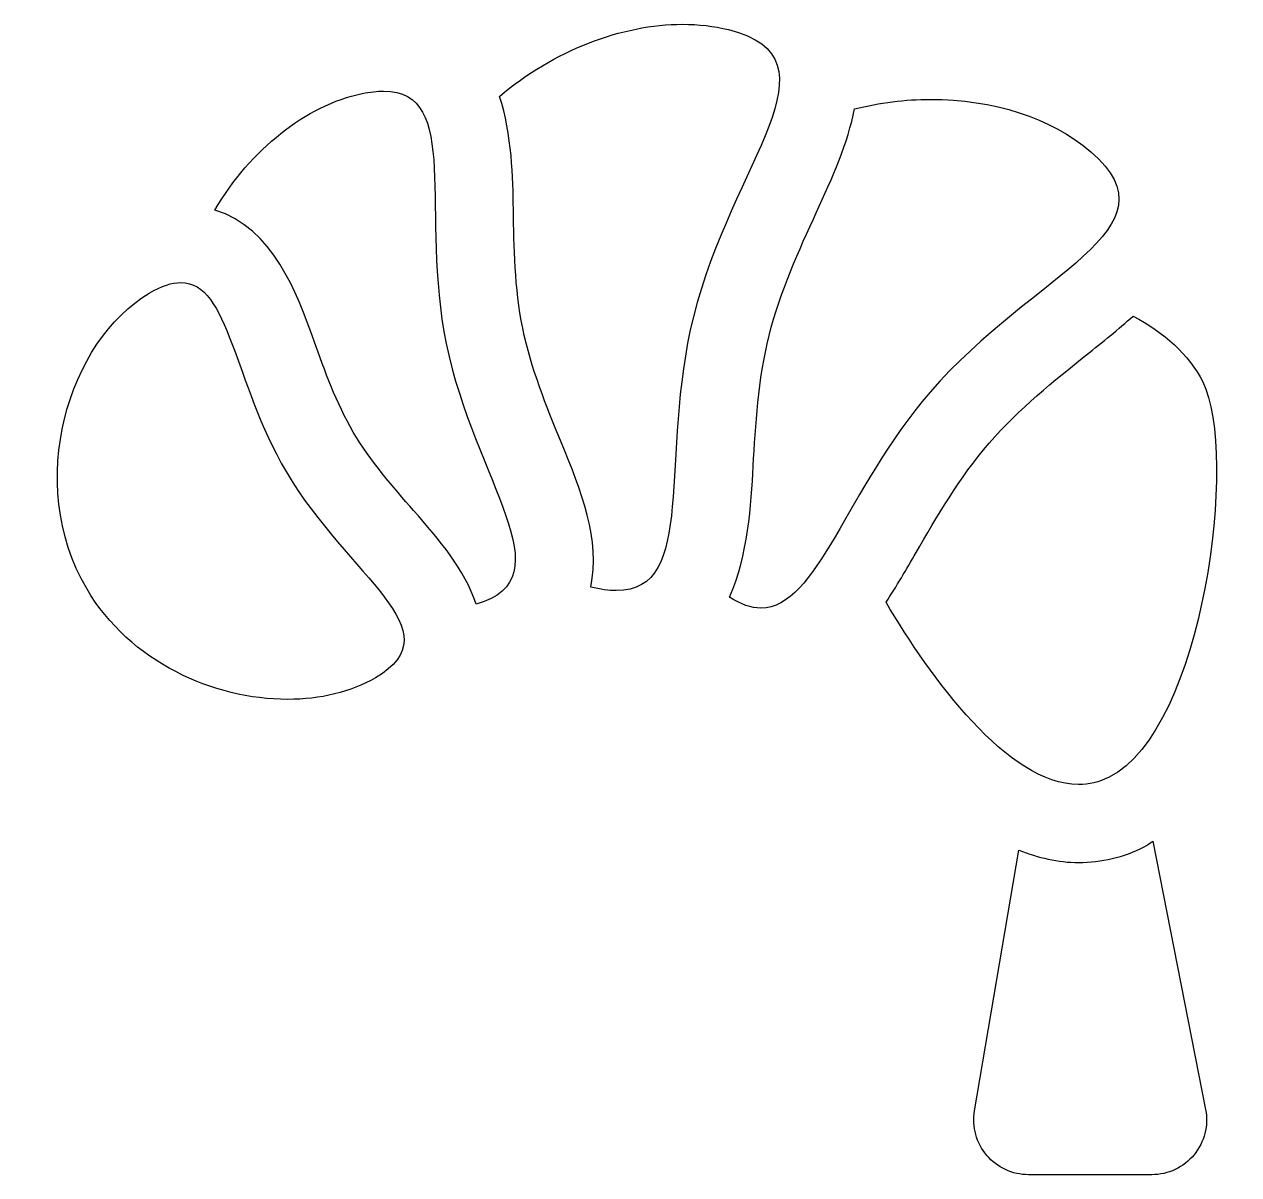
# Model space of a CAD drawing. Header units: centimetres. Extents: x -7 to 6.5, y -6.5 to 6.3.
import ezdxf

# ---------------------------------------------------------------- set-up
doc = ezdxf.new("R2010")
doc.units = ezdxf.units.CM
doc.header["$MEASUREMENT"] = 0
doc.layers.add('Layer 1', color=7, linetype='Continuous')

msp = doc.modelspace()

# ---------------------------------------------------------------- linework, layer by layer
at = {"layer": 'Layer 1'}
for points, knots in [([(0.86506, 6.22186), (0.70409, 6.26208), (0.53375, 6.28152), (0.35812, 6.28152), (0.35812, 6.28152), (-0.31911, 6.28152), (-1.07309, 5.9905), (-1.67719, 5.48057), (-1.67719, 5.48057), (-1.53643, 5.05552), (-1.52786, 4.57019), (-1.52294, 4.22147), (-1.52294, 4.22147), (-1.51701, 3.81396), (-1.51045, 3.35184), (-1.41925, 2.9058), (-1.41925, 2.9058), (-1.32807, 2.45934), (-1.15287, 2.03193), (-0.99822, 1.65445), (-0.99822, 1.65445), (-0.76644, 1.08959), (-0.55094, 0.55037), (-0.66426, 0.02755), (-0.66426, 0.02755), (-0.55742, 0.00165), (-0.46217, -0.01206), (-0.37928, -0.01206), (-0.37928, -0.01206), (0.5261, -0.01206), (0.08811, 1.46865), (0.47662, 3.03107), (0.47662, 3.03107), (0.9017, 4.74075), (2.15604, 5.90023), (0.86506, 6.22186)], [0, 0, 0, 0, 0.1, 0.1, 0.1, 0.1, 0.2, 0.2, 0.2, 0.2, 0.3, 0.3, 0.3, 0.3, 0.4, 0.4, 0.4, 0.4, 0.5, 0.5, 0.5, 0.5, 0.6, 0.6, 0.6, 0.6, 0.7, 0.7, 0.7, 0.7, 0.8, 0.8, 0.8, 0.8, 1, 1, 1, 1]), ([(-2.96513, 5.53844), (-3.03514, 5.53844), (-3.11388, 5.53), (-3.20233, 5.5118), (-3.20233, 5.5118), (-3.82852, 5.38387), (-4.44256, 4.88744), (-4.83878, 4.21762), (-4.83878, 4.21762), (-4.19119, 4.01511), (-3.93094, 3.30404), (-3.73597, 2.7594), (-3.73597, 2.7594), (-3.62109, 2.43777), (-3.49052, 2.07341), (-3.30073, 1.75012), (-3.30073, 1.75012), (-3.11055, 1.4264), (-2.85575, 1.13525), (-2.63104, 0.8784), (-2.63104, 0.8784), (-2.34749, 0.55444), (-2.06158, 0.2216), (-1.9368, -0.16326), (-1.9368, -0.16326), (-0.92255, 0.12484), (-1.95675, 1.20673), (-2.26838, 2.73234), (-2.26838, 2.73234), (-2.56648, 4.18978), (-2.09404, 5.53889), (-2.96513, 5.53844)], [0, 0, 0, 0, 0.11111111, 0.11111111, 0.11111111, 0.11111111, 0.22222222, 0.22222222, 0.22222222, 0.22222222, 0.33333333, 0.33333333, 0.33333333, 0.33333333, 0.44444444, 0.44444444, 0.44444444, 0.44444444, 0.55555556, 0.55555556, 0.55555556, 0.55555556, 0.66666667, 0.66666667, 0.66666667, 0.66666667, 0.77777778, 0.77777778, 0.77777778, 0.77777778, 1, 1, 1, 1]), ([(4.8904, 4.86518), (4.45177, 5.24303), (3.80029, 5.44745), (3.10925, 5.44745), (3.10925, 5.44745), (2.83046, 5.44745), (2.54593, 5.40996), (2.26576, 5.34148), (2.26576, 5.34148), (2.19588, 4.96551), (2.02338, 4.58213), (1.84137, 4.18639), (1.84137, 4.18639), (1.65325, 3.77716), (1.43997, 3.31377), (1.31768, 2.82204), (1.31768, 2.82204), (1.19542, 2.32986), (1.1666, 1.81993), (1.14126, 1.37009), (1.14126, 1.37009), (1.11729, 0.94514), (1.08453, 0.37576), (0.87869, -0.08395), (0.87869, -0.08395), (1.00598, -0.16679), (1.12063, -0.20621), (1.22609, -0.20621), (1.22609, -0.20621), (1.85072, -0.20621), (2.17335, 1.11112), (3.10521, 2.19195), (3.10521, 2.19195), (4.2554, 3.52618), (5.89777, 3.99592), (4.8904, 4.86518)], [0, 0, 0, 0, 0.1, 0.1, 0.1, 0.1, 0.2, 0.2, 0.2, 0.2, 0.3, 0.3, 0.3, 0.3, 0.4, 0.4, 0.4, 0.4, 0.5, 0.5, 0.5, 0.5, 0.6, 0.6, 0.6, 0.6, 0.7, 0.7, 0.7, 0.7, 0.8, 0.8, 0.8, 0.8, 1, 1, 1, 1]), ([(-5.21586, 3.41154), (-5.31423, 3.41154), (-5.42914, 3.37468), (-5.56662, 3.29385), (-5.56662, 3.29385), (-6.45766, 2.76998), (-6.95553, 1.19023), (-6.26216, 0.01), (-6.26216, 0.01), (-5.7808, -0.80934), (-4.8519, -1.22063), (-4.03051, -1.22063), (-4.03051, -1.22063), (-3.66872, -1.22063), (-3.32783, -1.14065), (-3.05528, -0.98068), (-3.05528, -0.98068), (-2.16385, -0.45678), (-3.35429, 0.13105), (-4.04789, 1.31085), (-4.04789, 1.31085), (-4.63397, 2.30912), (-4.67733, 3.41154), (-5.21586, 3.41154)], [0, 0, 0, 0, 0.14285714, 0.14285714, 0.14285714, 0.14285714, 0.28571429, 0.28571429, 0.28571429, 0.28571429, 0.42857143, 0.42857143, 0.42857143, 0.42857143, 0.57142857, 0.57142857, 0.57142857, 0.57142857, 0.71428571, 0.71428571, 0.71428571, 0.71428571, 1, 1, 1, 1]), ([(4.75499, -2.16686), (4.86985, -2.16686), (4.9833, -2.14149), (5.09371, -2.08561), (5.09371, -2.08561), (6.14514, -1.55496), (6.53405, 1.51484), (6.13389, 2.30915), (6.13389, 2.30915), (5.98485, 2.60501), (5.7055, 2.86022), (5.36102, 3.03895), (5.36102, 3.03895), (5.19962, 2.8929), (5.02431, 2.75127), (4.84408, 2.60792), (4.84408, 2.60792), (4.49179, 2.32736), (4.09229, 2.00954), (3.76154, 1.62618), (3.76154, 1.62618), (3.43068, 1.24187), (3.17525, 0.8001), (2.94969, 0.40992), (2.94969, 0.40992), (2.84208, 0.22347), (2.73321, 0.0358), (2.61671, -0.14086), (2.61671, -0.14086), (3.11002, -0.97756), (3.96849, -2.16686), (4.75499, -2.16686)], [0, 0, 0, 0, 0.11111111, 0.11111111, 0.11111111, 0.11111111, 0.22222222, 0.22222222, 0.22222222, 0.22222222, 0.33333333, 0.33333333, 0.33333333, 0.33333333, 0.44444444, 0.44444444, 0.44444444, 0.44444444, 0.55555556, 0.55555556, 0.55555556, 0.55555556, 0.66666667, 0.66666667, 0.66666667, 0.66666667, 0.77777778, 0.77777778, 0.77777778, 0.77777778, 1, 1, 1, 1]), ([(5.58152, -2.79673), (5.54845, -2.81663), (5.51791, -2.84237), (5.48373, -2.85962), (5.48373, -2.85962), (5.25473, -2.97471), (5.00973, -3.03356), (4.75499, -3.03356), (4.75499, -3.03356), (4.52639, -3.03356), (4.30522, -2.98054), (4.09115, -2.8951), (4.09115, -2.8951), (4.09115, -2.8951), (3.60037, -5.79356), (3.60037, -5.79356), (3.60037, -5.79356), (3.5705, -5.96998), (3.62003, -6.15069), (3.73536, -6.28746), (3.73536, -6.28746), (3.85088, -6.42412), (4.02079, -6.5028), (4.19957, -6.5028), (4.19957, -6.5028), (4.19957, -6.5028), (5.56876, -6.5028), (5.56876, -6.5028), (5.56876, -6.5028), (5.75032, -6.5028), (5.92253, -6.42155), (6.03792, -6.2815), (6.03792, -6.2815), (6.15346, -6.14098), (6.20019, -5.95649), (6.16526, -5.77829), (6.16526, -5.77829), (6.16526, -5.77829), (5.58152, -2.79673), (5.58152, -2.79673)], [0, 0, 0, 0, 0.09090909, 0.09090909, 0.09090909, 0.09090909, 0.18181818, 0.18181818, 0.18181818, 0.18181818, 0.27272727, 0.27272727, 0.27272727, 0.27272727, 0.36363636, 0.36363636, 0.36363636, 0.36363636, 0.45454545, 0.45454545, 0.45454545, 0.45454545, 0.54545455, 0.54545455, 0.54545455, 0.54545455, 0.63636364, 0.63636364, 0.63636364, 0.63636364, 0.72727273, 0.72727273, 0.72727273, 0.72727273, 0.81818182, 0.81818182, 0.81818182, 0.81818182, 1, 1, 1, 1])]:
    msp.add_open_spline(points, degree=3, knots=knots, dxfattribs=at)

doc.saveas('drawing.dxf')
